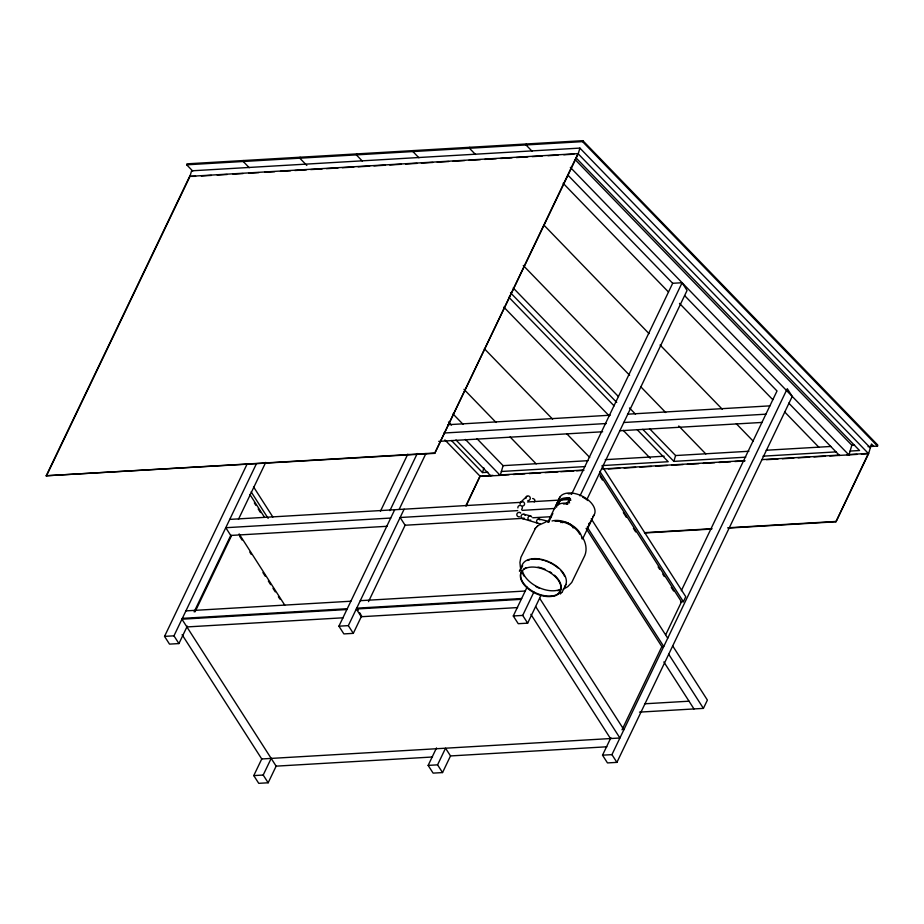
<?xml version="1.0" encoding="UTF-8"?>
<svg xmlns="http://www.w3.org/2000/svg" width="924" height="924" viewBox="0 0 924 924"><rect width="100%" height="100%" fill="white"/><g stroke="black" fill="none" stroke-linecap="round" stroke-linejoin="round"><path stroke-width="1.39" d="M519.392 571.136L522.025 565.442A23.943 14.01 25.6 0 1 550.485 562.531A23.943 14.01 25.6 0 1 564.783 586.59M192.712 171.021L186.694 164.807L186.983 163.837L582.848 140.667L877.8 445.114L877.511 446.096L868.04 446.65M243.532 160.533L243.243 161.504L249.261 167.718M300.081 157.219L299.792 158.189L306.826 165.442M356.641 153.904L356.352 154.886L362.37 161.099M413.19 150.6L412.901 151.571L418.918 157.785M469.738 147.286L469.45 148.256L475.479 154.47M526.299 143.982L526.01 144.953L532.028 151.166M487.907 472.268L482.524 472.591L483.899 467.914M46.396 476.079L189.859 176.669L191.58 170.825L579.902 148.094L578.181 153.938L434.719 453.349L46.2 475.768L189.651 176.357L577.985 153.627L868.595 453.696L835.977 521.783L728.112 528.089M877.511 446.096L582.559 141.638L582.848 140.667M481.704 476.345L500.219 475.375L503.095 465.65L477.038 438.75M745.76 457.184L673.862 461.388L675.583 455.544L649.526 428.655M575.248 159.737L851.836 445.229L848.96 454.966L570.339 167.371M861.399 454.123L868.595 453.696L871.471 443.97L873.746 446.315M556.502 506.791L555.878 505.659L558.858 500.415A19.335 11.307 25.6 0 1 568.272 497.805L568.93 497.874A2.171 1.502 -20.4 0 1 569.75 498.151L570.177 498.706A1.686 1.178 -20.4 0 1 570.108 499.399L568.826 502.055A1.675 1.155 -20.4 0 1 568.445 502.552L567.371 503.118A2.171 1.502 -20.4 0 1 566.377 503.199L565.719 503.13A19.335 11.307 25.6 0 0 556.306 505.74L555.682 506.364L555.878 505.659M187.295 626.102L178.933 643.566L169.508 644.12L164.541 636.382L246.731 464.841M178.933 643.566L173.966 635.827L256.433 463.709M194.121 611.85L230.734 535.446L225.779 527.708L390.713 518.052M238.438 519.357L265.731 462.381M195.068 611.804L231.67 535.389M346.881 609.54L181.936 619.196L276.137 766.146L268.168 782.778L258.743 783.333L253.777 775.594L261.746 758.962L182.109 634.719M380.422 511.284L407.773 454.204M268.168 782.778L263.201 775.051L271.182 758.408M389.893 510.626L417.255 453.522M361.665 615.892L353.303 633.356L343.867 633.91L338.912 626.183L394.698 509.736M399.203 509.274L425.952 453.465M353.303 633.356L348.336 625.629L404.123 509.182M434.719 453.349L577.985 153.627M368.491 601.651L405.105 525.236L400.138 517.509L517.752 510.614M465.892 505.705L480.076 476.126L493.012 475.363M466.112 505.971L480.076 476.126M520.154 570.94L522.649 565.707M442.538 772.579L437.572 764.841L445.541 748.209L450.508 755.936L442.538 772.579L433.113 773.122L428.147 765.395L436.521 747.92M547.909 522.083L559.863 497.135M548.671 522.176L552.852 513.444M557.068 505.59L559.782 501.039A18.191 10.638 25.6 0 1 568.641 498.579L569.692 498.683A2.171 1.502 -20.4 0 1 570.512 498.96M558.108 505.012L559.898 501.27M540.863 595.599L527.662 623.157L518.237 623.7L513.282 615.973L527.107 587.121M566.793 504.285L569.068 499.538L527.477 501.963M571.552 494.352L672.684 283.287L682.108 282.732L687.063 290.471L587.179 498.948M527.662 623.157L522.707 615.419L533.922 592.03M579.995 495.865L682.108 282.732M553.199 596.13A21.668 12.67 25.6 0 1 521.39 580.399A21.668 12.67 25.6 0 1 541.337 568.491A21.668 12.67 25.6 0 1 559.505 592.365L559.771 592.503A21.968 12.844 25.6 0 1 553.372 596.315L553.441 595.634A21.668 12.67 25.6 0 1 528.736 588.588A21.668 12.67 25.6 0 1 522.083 570.778M588.126 526.495L590.979 520.893M582.651 538.854L594.005 515.153M559.505 592.365L559.736 591.868A21.668 12.67 25.6 0 0 554.458 575.213M565.915 584.43L562.277 591.822M616.909 762.369L611.942 754.631L787.283 388.681L792.238 396.419L616.909 762.369L607.472 762.924L602.517 755.185L610.891 737.722M681.323 590.713L777.015 390.979L684.719 295.715M665.777 634.626L681.496 601.824L599.537 473.954M622.014 729.798L661.861 646.627L586.093 528.413M680.561 601.87L683.379 601.709L685.77 596.719L602.263 466.447M639.477 712.127L703.407 708.385L707.391 700.069L672.695 645.934M835.977 521.783L868.398 453.395L846.823 454.654M534.176 502.044L534.73 501.016A2.414 2.125 -35.8 0 0 534.511 499.422L533.183 498.567A2.195 1.929 -35.8 0 0 532.617 498.567M535.516 528.158L520.917 557.311L519.935 562.335L520.397 567.463M527.812 500.508A2.229 2.148 79.9 0 0 529.44 500.08L530.122 499.145A2.356 2.264 79.9 0 0 529.833 496.858L528.944 496.107A2.229 2.148 79.9 0 0 526.772 496.361L526.079 497.297A2.356 2.264 79.9 0 0 525.929 498.475M537.121 526.518L538.091 525.617M535.042 528.655L537.583 526.045M560.244 594.016L562.011 592.215M520.893 502.067L526.772 496.361M538.634 525.236L546.119 521.875M563.236 589.2L567.729 586.694L571.748 582.455L584.811 555.543C587.271 549.537 585.897 542.561 582.432 537.237M186.694 164.807L582.559 141.638M195.611 176.334L189.651 176.357M201.363 175.987L211.423 175.398M217.186 175.063L227.246 174.474M232.998 174.139L243.07 173.55M248.822 173.215L258.893 172.626M264.645 172.291L274.705 171.702M280.469 171.367L290.529 170.778M294.848 170.524L306.352 169.843M310.672 169.589L322.176 168.919M326.484 168.665L337.988 167.995M342.307 167.741L353.811 167.071M358.131 166.817L369.635 166.147M373.954 165.893L385.458 165.211M389.766 164.969L401.27 164.287M405.59 164.033L417.094 163.363M421.413 163.109L432.917 162.439M437.237 162.185L448.741 161.515M453.049 161.261L464.553 160.591M468.872 160.337L480.376 159.656M484.696 159.413L496.2 158.732M500.519 158.478L512.023 157.808M516.331 157.554L527.835 156.884M532.155 156.63L542.226 156.041M547.978 155.706L558.038 155.117M563.802 154.782L573.862 154.192M447.828 424.717L610.29 415.211M627.546 414.195L769.888 405.867M443.843 433.033L606.306 423.527M623.561 422.511L765.904 414.183M438.738 441.36L602.644 431.762M619.889 430.757L762.231 422.418M46.2 475.768L434.523 453.037M503.095 465.65L587.953 460.683M605.208 459.667L664.171 456.213M675.583 455.544L748.937 451.258M766.192 450.242L830.907 446.454M851.836 445.229L854.527 445.079M501.374 471.483L584.788 466.597M602.044 465.592L668.202 461.723L637.133 429.648M763.028 456.167L836.37 451.871M850.115 451.074L859.539 450.519L575.929 157.785M498.764 475.028L583.622 470.062M602.321 468.965L744.709 460.637M761.965 459.621L839.627 455.07M500.404 475.248L509.032 474.751M513.351 474.497L524.855 473.827M529.175 473.573L540.679 472.892M544.987 472.638L557.934 471.887M560.81 471.714L573.758 470.963M576.634 470.79L583.818 470.374M608.269 468.942L619.785 468.26M624.093 468.018L635.596 467.336M639.916 467.082L651.42 466.412M655.74 466.158L667.244 465.488M671.552 465.234L683.067 464.564M687.375 464.31L698.879 463.64M703.199 463.386L714.702 462.705M719.022 462.462L730.526 461.781M734.834 461.526L744.906 460.937M766.481 459.678L777.985 459.009M782.305 458.754L793.808 458.085M798.117 457.83L809.632 457.149M813.94 456.895L825.444 456.225M829.764 455.971L857.091 454.377M229.764 519.392L521.737 502.298M522.06 510.371L555.047 508.443M230.734 535.446L387.041 526.299M405.105 525.236L524.151 518.272M532.755 517.763L551.397 516.678M644.49 532.663L712.092 528.713M727.916 527.789L835.781 521.471M644.686 532.975L710.856 529.106M185.92 610.88L350.866 601.224M360.291 600.669L525.236 591.025M182.34 618.364L347.285 608.708M521.656 598.509L356.71 608.165L358.119 610.371M521.252 599.341L356.306 608.997L361.272 616.724L517.602 607.576M186.902 626.934L343.231 617.786M164.541 636.382L173.966 635.827M338.912 626.183L348.336 625.629M513.282 615.973L522.707 615.419M661.861 646.627L663.744 646.511L587.202 527.096M644.559 703.799L689.027 701.201M261.746 758.962L619.912 737.999L535.631 606.525M276.137 766.146L432.478 756.999M450.508 755.936L606.837 746.788M253.777 775.594L263.201 775.051M428.147 765.395L437.572 764.841M602.517 755.185L611.942 754.631M567.89 503.984A2.171 1.502 -20.4 0 1 567.14 504.007L566.089 503.903A18.191 10.638 25.6 0 0 563.409 503.973M523.873 514.264L530.572 515.927M522.522 518.583L540.344 523.989M538.946 518.976L549.353 521.586A2.345 1.109 -82.6 0 0 549.064 521.563M559.736 591.868L559.921 591.961A21.876 12.797 25.6 0 1 553.557 595.761L553.441 595.634M579.902 148.094L870.327 447.863M567.902 175.133L672.684 283.287M788.784 403.13L839.535 455.52M563.132 183.264L668.468 291.996M679.498 303.384L772.799 399.699M784.846 412.116L818.953 447.332M543.693 224.89L649.029 333.622M660.071 345.01L722.268 409.216M736.312 423.712L753.372 441.326M523.261 265.477L629.602 375.248M640.644 386.636L665.719 412.531M678.759 425.987L705.844 453.95M513.236 287.976L618.456 396.592M629.487 407.969L635.493 414.171M510.51 292.781L616.735 402.425M642.792 429.325L673.862 461.388M508.858 297.251L614.09 405.855M503.823 307.103L609.17 415.835M623.215 430.341L650.3 458.292M484.395 348.729L552.61 419.149M566.655 433.645L589.731 457.461M463.964 389.316L496.061 422.464M510.106 436.96L536.197 463.883M452.991 413.929L463.016 424.266M448.475 421.968L451.455 425.052M465.396 439.431L500.219 475.375M455.971 439.974L490.794 475.929M451.455 440.517L482.524 472.591M444.894 439.916L480.272 476.426M568.93 497.874L569.692 498.683M570.108 499.399L570.87 500.207M568.826 502.055L569.588 502.875M588.773 523.434L589.535 524.255M566.377 503.199L567.14 504.007M558.57 500.75L559.332 501.57M557.16 503.002L557.923 503.811M556.029 506.075L556.779 506.895M599.872 471.436L683.379 601.709M600.138 476.426L602.46 480.041M623.342 512.612L626.426 517.44M633.39 528.297L635.712 531.912M658.131 566.897L659.678 569.311M662.774 574.127L664.321 576.541M671.274 587.398L673.596 591.014M591.187 518.78L667.729 638.195M668.71 654.25L703.407 708.385M663.859 661.942L693.982 708.939M539.616 598.198L623.896 729.683M530.85 614.31L610.487 738.553M359.54 612.577L360.961 614.795M253.534 486.856L272.857 517.013M251.143 491.845L268.145 518.387M249.861 494.432L264.553 517.348M254.331 502.922L255.879 505.336M258.189 508.962L260.51 512.577M239.131 533.933L284.742 605.105M239.732 536.405L242.053 540.02M249.78 552.078L251.328 554.492M262.924 572.591L265.246 576.206M268.341 581.034L270.663 584.649M272.973 588.276L275.294 591.891M278.39 596.719L279.937 599.122M520.12 504.111A2.275 2.183 39.8 0 1 521.944 501.628A2.275 2.183 39.8 0 1 524.532 503.534A2.275 2.183 39.8 0 1 522.707 506.017M517.89 507.934A2.275 2.195 17.1 0 1 520.905 505.555A2.275 2.195 17.1 0 1 521.575 509.32M519.796 512.497A2.252 2.183 -26.2 0 1 520.766 513.132M519.877 512.462A2.322 2.252 -26.2 0 0 516.955 513.894A2.252 2.183 -26.2 0 0 518.329 516.689A2.322 2.252 -26.2 0 0 519.507 516.747M524.151 518.399A2.275 2.102 -72.2 0 1 521.298 517.521A2.275 2.102 -72.2 0 1 522.256 514.449A2.275 2.102 -72.2 0 1 525.098 515.338M530.722 520.016A2.275 1.917 -72.6 0 1 528.135 519.219A2.275 1.917 -72.6 0 1 529.094 516.146A2.275 1.917 -72.6 0 1 531.681 516.966M538.045 523.365A2.275 1.629 -73.3 0 1 536.59 521.621A2.275 1.629 -73.3 0 1 537.941 519.08A2.275 1.629 -73.3 0 1 539.859 519.958M548.232 522.383A2.345 1.109 -82.6 0 1 548.486 521.979M560.903 522.626A2.529 1.698 74.5 0 1 561.191 522.21M568.272 493.82A18.191 10.638 25.6 0 1 570.951 493.751M582.605 497.089A18.191 10.638 25.6 0 1 587.768 500.531M559.078 498.937A19.335 11.307 25.6 0 1 582.963 496.523A19.335 11.307 25.6 0 1 592.7 516.689M555.128 521.275A18.191 10.638 25.6 0 1 579.741 534.257M552.021 520.974A19.335 11.307 25.6 0 1 571.275 524.786A19.335 11.307 25.6 0 1 581.889 538.761M523.677 569.149A21.668 12.67 25.6 0 1 525.802 567.879M538.045 567.093A21.668 12.67 25.6 0 1 545.091 569.311M549.549 571.61A21.668 12.67 25.6 0 1 551.628 572.972M560.672 589.801A23.943 14.01 25.6 0 1 557.819 590.748M539.35 588.218A23.943 14.01 25.6 0 1 535.62 586.37M524.197 576.206A23.943 14.01 25.6 0 1 522.661 573.354M560.198 589.373A23.262 13.606 25.6 0 1 537.641 586.983A23.262 13.606 25.6 0 1 522.407 570.686M527.754 560.498A23.262 13.606 25.6 0 1 529.556 559.828M531.543 559.366A23.262 13.606 25.6 0 1 539.651 559.436M540.898 559.655A23.262 13.606 25.6 0 1 543.428 560.256M544.686 560.625A23.262 13.606 25.6 0 1 548.463 562.035M549.688 562.589A23.262 13.606 25.6 0 1 552.09 563.825M553.257 564.506A23.262 13.606 25.6 0 1 558.523 568.364M561.111 570.974A23.262 13.606 25.6 0 1 564.679 576.472M562.439 522.661A6.618 3.869 25.6 0 1 565.13 522.279M566.181 522.418A6.618 3.869 25.6 0 1 568.329 523.1M570.327 524.22A6.618 3.869 25.6 0 1 571.182 524.901M571.921 525.641A6.618 3.869 25.6 0 1 573.18 527.974"/></g></svg>
